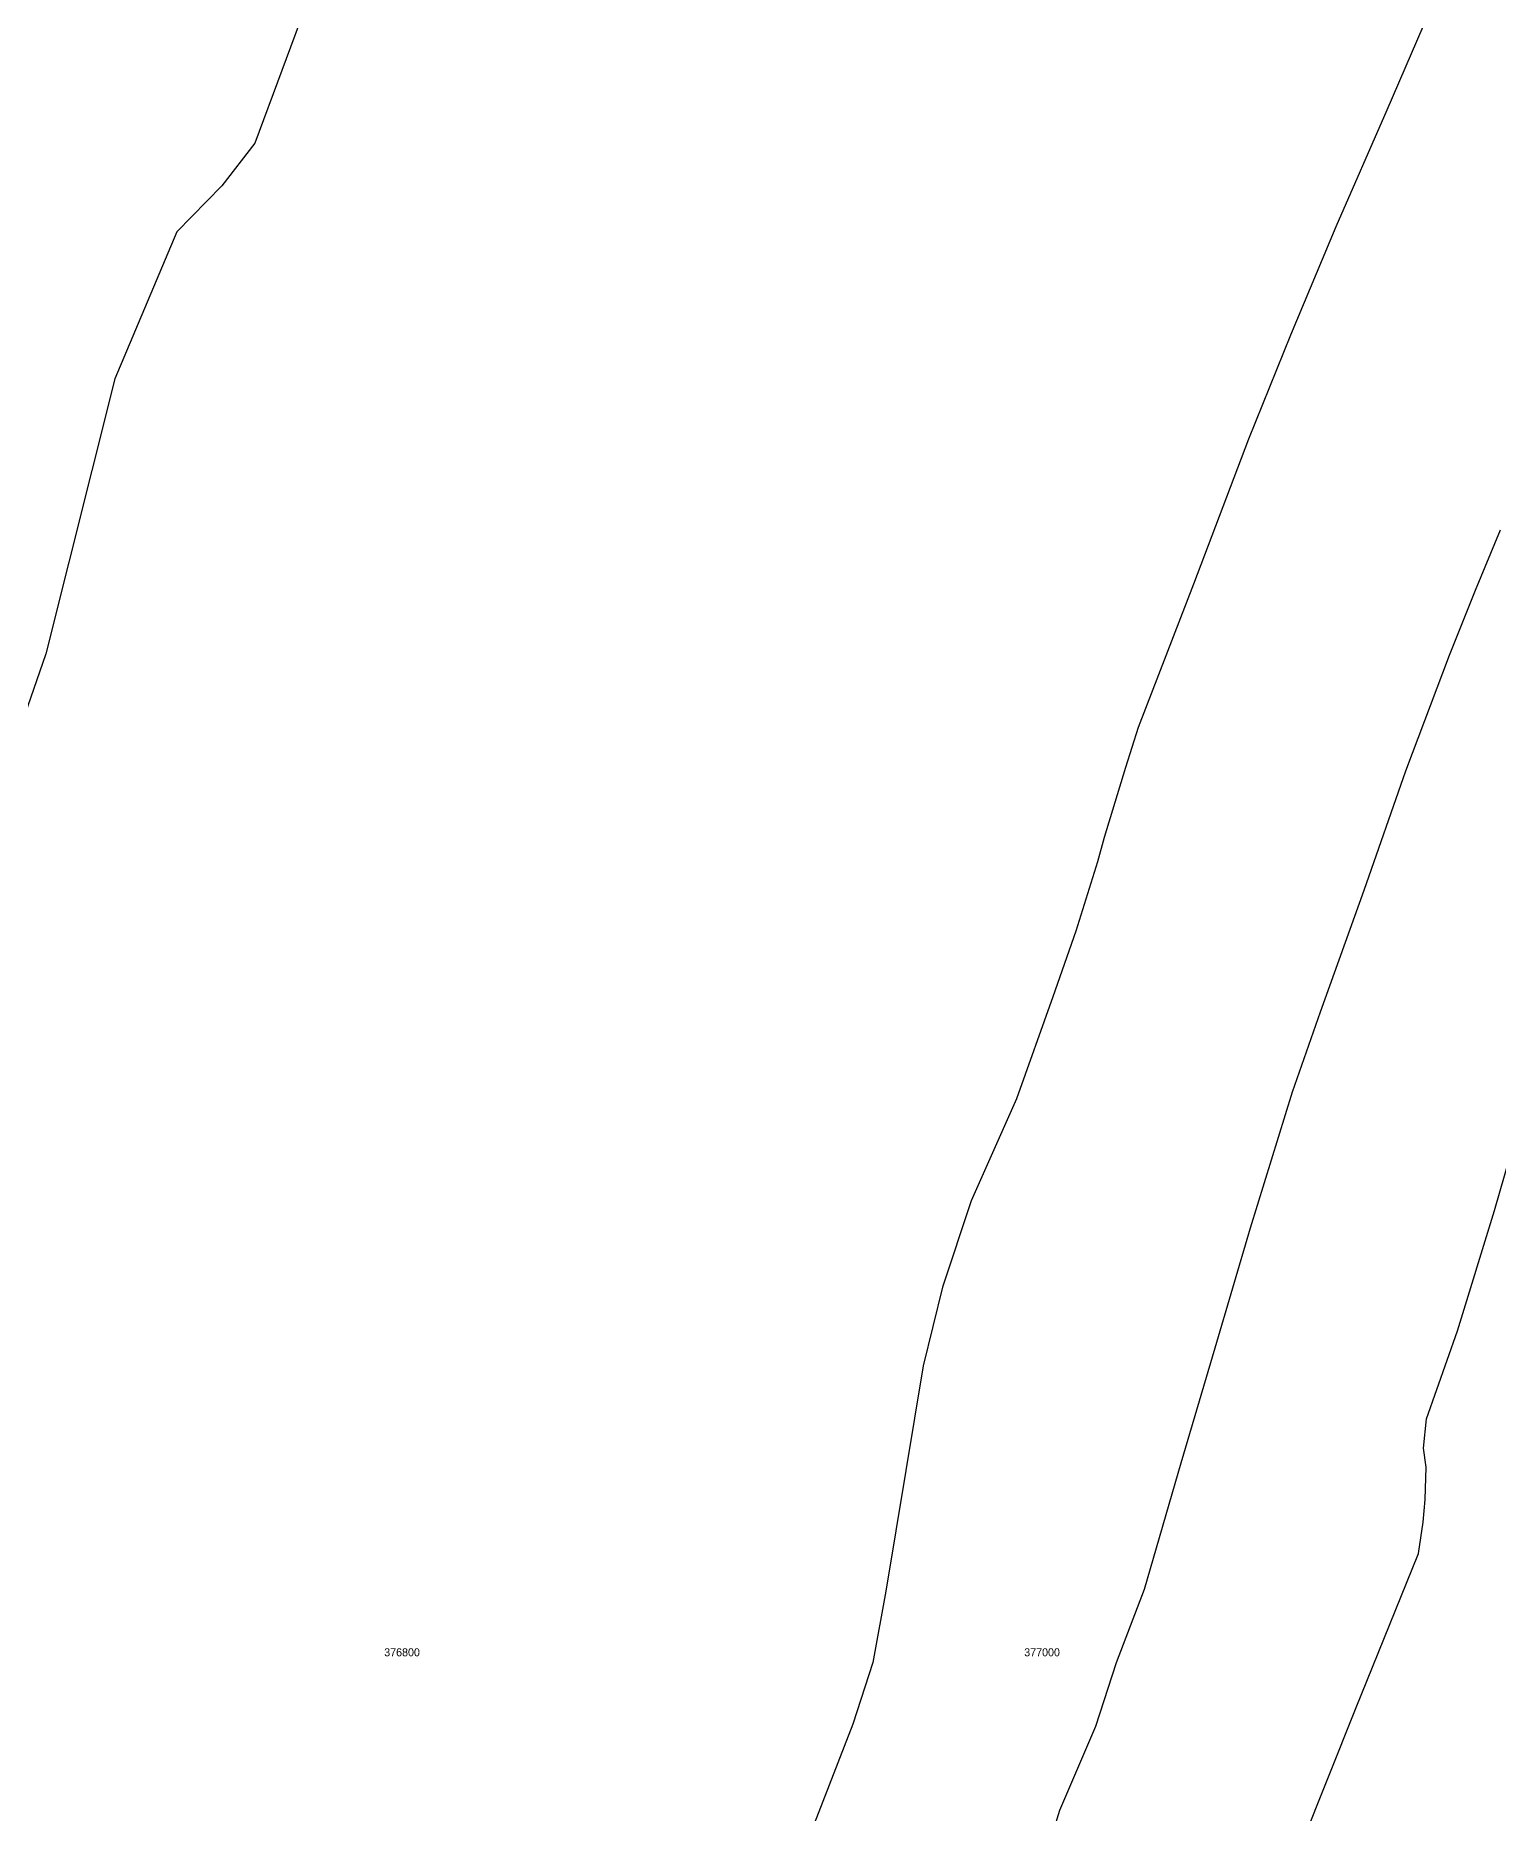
# Model space of a CAD drawing. Header units: metres. Extents: x 375284 to 378017, y 725251 to 730423.
# Drawn here: x 376685 to 377143, y 728001 to 728556 of the extents above; entities that cross this region are included whole.
import ezdxf
from ezdxf.enums import TextEntityAlignment as Align

# ---------------------------------------------------------------- set-up
doc = ezdxf.new("R2010")
doc.units = ezdxf.units.M
for name, color, linetype in [('COORDS', 4, 'Continuous'), ('RIVERS', 5, 'Continuous'), ('ROADS', 8, 'Continuous')]:
    doc.layers.add(name, color=color, linetype=linetype)

msp = doc.modelspace()

# ---------------------------------------------------------------- linework, layer by layer
at = {"layer": 'RIVERS'}
for p, q in [((376780.54, 728594.66), (376753.95, 728522.8)), ((376753.95, 728522.8), (376743.7, 728509.47)), ((376743.7, 728509.47), (376729.61, 728495.19)), ((376729.61, 728495.19), (376710.26, 728449.16)), ((376710.26, 728449.16), (376688.65, 728363.3)), ((376688.65, 728363.3), (376661.42, 728284.72))]:
    msp.add_line(p, q, dxfattribs=at)
at = {"layer": 'ROADS'}
for p, q in [((377135.07, 728596.41), (377107.75, 728533.12)), ((377107.75, 728533.12), (377091.78, 728496.68)), ((377091.78, 728496.68), (377077.6, 728462.8)), ((377077.6, 728462.8), (377064.46, 728430.4)), ((377064.46, 728430.4), (377047.29, 728385.01)), ((377143.13, 728401.89), (377135.37, 728383.08)), ((377047.29, 728385.01), (377029.98, 728340.23)), ((377135.37, 728383.08), (377127.16, 728362.77)), ((377127.16, 728362.77), (377113.58, 728326.64)), ((377029.98, 728340.23), (377026.11, 728327.7)), ((377026.11, 728327.7), (377019.38, 728305.9)), ((377113.58, 728326.64), (377100.59, 728289.31)), ((377019.38, 728305.9), (377017.36, 728298.28)), ((377017.36, 728298.28), (377010.56, 728276.63)), ((377100.59, 728289.31), (377086.85, 728251.25)), ((377010.56, 728276.63), (377003.39, 728256.03)), ((377003.39, 728256.03), (376992.05, 728224.23)), ((377086.85, 728251.25), (377078.19, 728226.32)), ((376992.05, 728224.23), (376977.87, 728192.28)), ((377078.19, 728226.32), (377065.05, 728183.77)), ((377141.34, 728189.29), (377152.68, 728228.71)), ((376977.87, 728192.28), (376968.91, 728165.4)), ((377129.85, 728151.67), (377141.34, 728189.29)), ((377065.05, 728183.77), (377054.01, 728146.3)), ((376968.91, 728165.4), (376962.79, 728140.78)), ((377120.14, 728124.2), (377129.85, 728151.67)), ((377054.01, 728146.3), (377043.41, 728110.32)), ((376962.79, 728140.78), (376957.42, 728108.08)), ((377119.24, 728115.09), (377120.14, 728124.2)), ((377119.99, 728109.12), (377119.24, 728115.09)), ((376957.42, 728108.08), (376951.15, 728070.31)), ((377043.41, 728110.32), (377031.91, 728070.9)), ((377119.7, 728098.97), (377119.99, 728109.12)), ((377119.1, 728091.96), (377119.7, 728098.97)), ((377117.61, 728082.1), (377119.1, 728091.96)), ((377097.9, 728033.44), (377117.61, 728082.1)), ((376951.15, 728070.31), (376947.11, 728048.07)), ((377031.91, 728070.9), (377023.11, 728047.91)), ((376947.11, 728048.07), (376940.84, 728028.81)), ((377023.11, 728047.91), (377016.68, 728028.06)), ((377081.03, 727991.18), (377097.9, 728033.44)), ((376940.84, 728028.81), (376928.75, 727997.6)), ((377016.68, 728028.06), (377005.49, 728001.78)), ((377005.49, 728001.78), (377000.11, 727984.62))]:
    msp.add_line(p, q, dxfattribs=at)

# ---------------------------------------------------------------- texts
at = {"layer": 'COORDS'}
for s, p in [('376800', (376800, 728050)), ('377000', (377000, 728050))]:
    msp.add_text(s, height=2.5, dxfattribs=at).set_placement(p, align=Align.CENTER)

doc.saveas('drawing.dxf')
